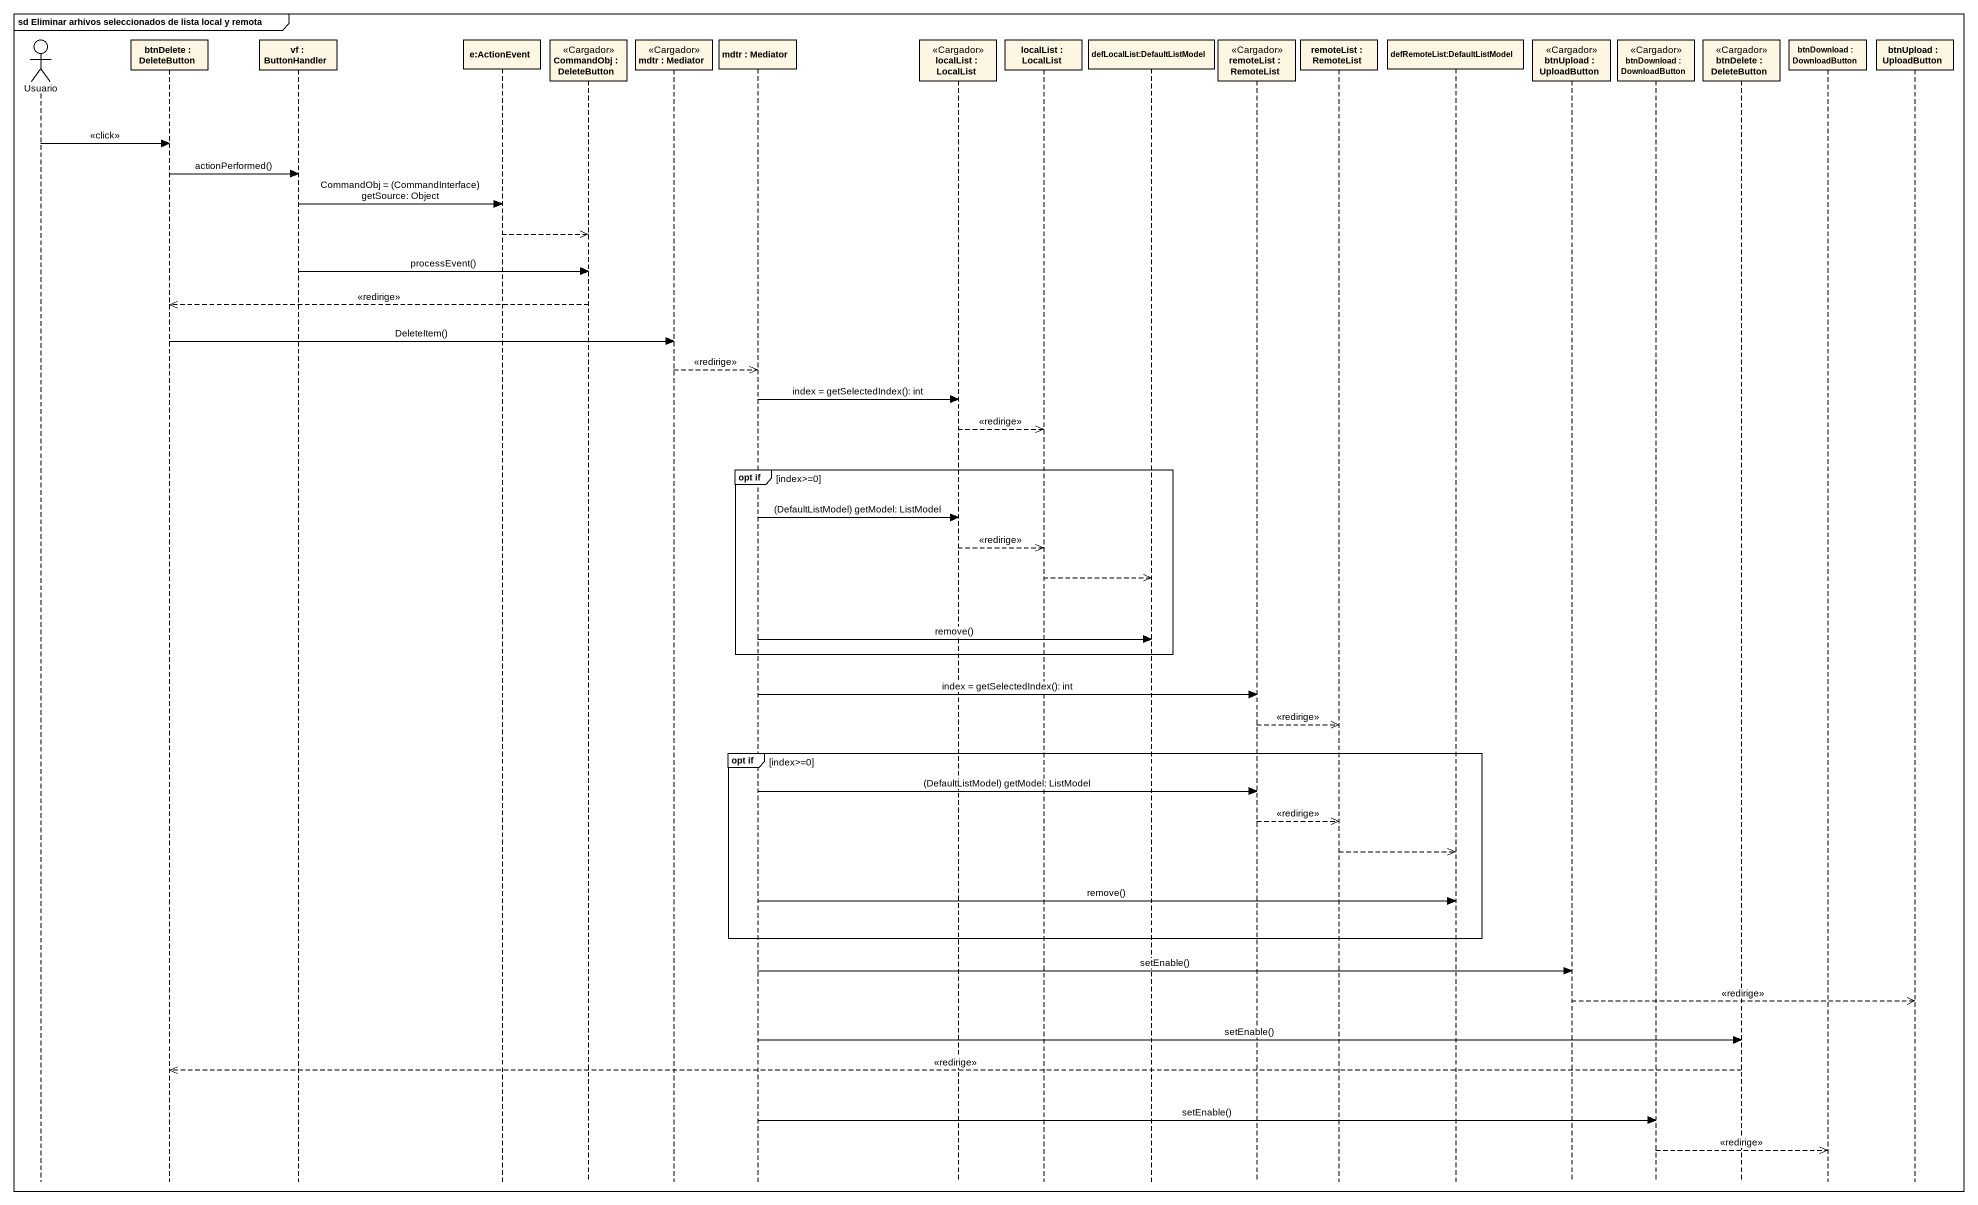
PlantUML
@startuml
mainframe sd Eliminar arhivos seleccionados de lista local y remota
hide footbox
actor Usuario
participant "btnDelete : DeleteButton" as btnDelete
participant "vf : ButtonHandler" as vf
participant "e:ActionEvent" as e_ActionEvent
participant "CommandObj : DeleteButton" as CommandObj <<Cargador>>
participant "mdtr : Mediator" as mdtr <<Cargador>>
participant "mdtr : Mediator" as mdtr_2
participant "localList : LocalList" as localList <<Cargador>>
participant "localList : LocalList" as localList_2
participant "defLocalList:DefaultListModel" as defLocalList
participant "remoteList : RemoteList" as remoteList <<Cargador>>
participant "remoteList : RemoteList" as remoteList_2
participant "defRemoteList:DefaultListModel" as defRemoteList
participant "btnUpload : UploadButton" as btnUpload <<Cargador>>
participant "btnDownload : DownloadButton" as btnDownload <<Cargador>>
participant "btnDelete : DeleteButton" as btnDelete_2 <<Cargador>>
participant "btnDownload : DownloadButton" as btnDownload_2
participant "btnUpload : UploadButton" as btnUpload_2

Usuario -> btnDelete : <<click>>
btnDelete -> vf : actionPerformed()
vf -> e_ActionEvent : CommandObj = (CommandInterface) getSource: Object
e_ActionEvent -->> CommandObj
vf -> CommandObj : processEvent()
CommandObj -->> btnDelete : <<redirige>>
btnDelete -> mdtr : DeleteItem()
mdtr -->> mdtr_2 : <<redirige>>
mdtr_2 -> localList : index = getSelectedIndex(): int
localList -->> localList_2 : <<redirige>>
group opt if [index>=0]
  mdtr_2 -> localList : (DefaultListModel) getModel: ListModel
  localList -->> localList_2 : <<redirige>>
  localList_2 -->> defLocalList
  mdtr_2 -> defLocalList : remove()
end
mdtr_2 -> remoteList : index = getSelectedIndex(): int
remoteList -->> remoteList_2 : <<redirige>>
group opt if [index>=0]
  mdtr_2 -> remoteList : (DefaultListModel) getModel: ListModel
  remoteList -->> remoteList_2 : <<redirige>>
  remoteList_2 -->> defRemoteList
  mdtr_2 -> defRemoteList : remove()
end
mdtr_2 -> btnUpload : setEnable()
btnUpload -->> btnUpload_2 : <<redirige>>
mdtr_2 -> btnDelete_2 : setEnable()
btnDelete_2 -->> btnDelete : <<redirige>>
mdtr_2 -> btnDownload : setEnable()
btnDownload -->> btnDownload_2 : <<redirige>>
@enduml
